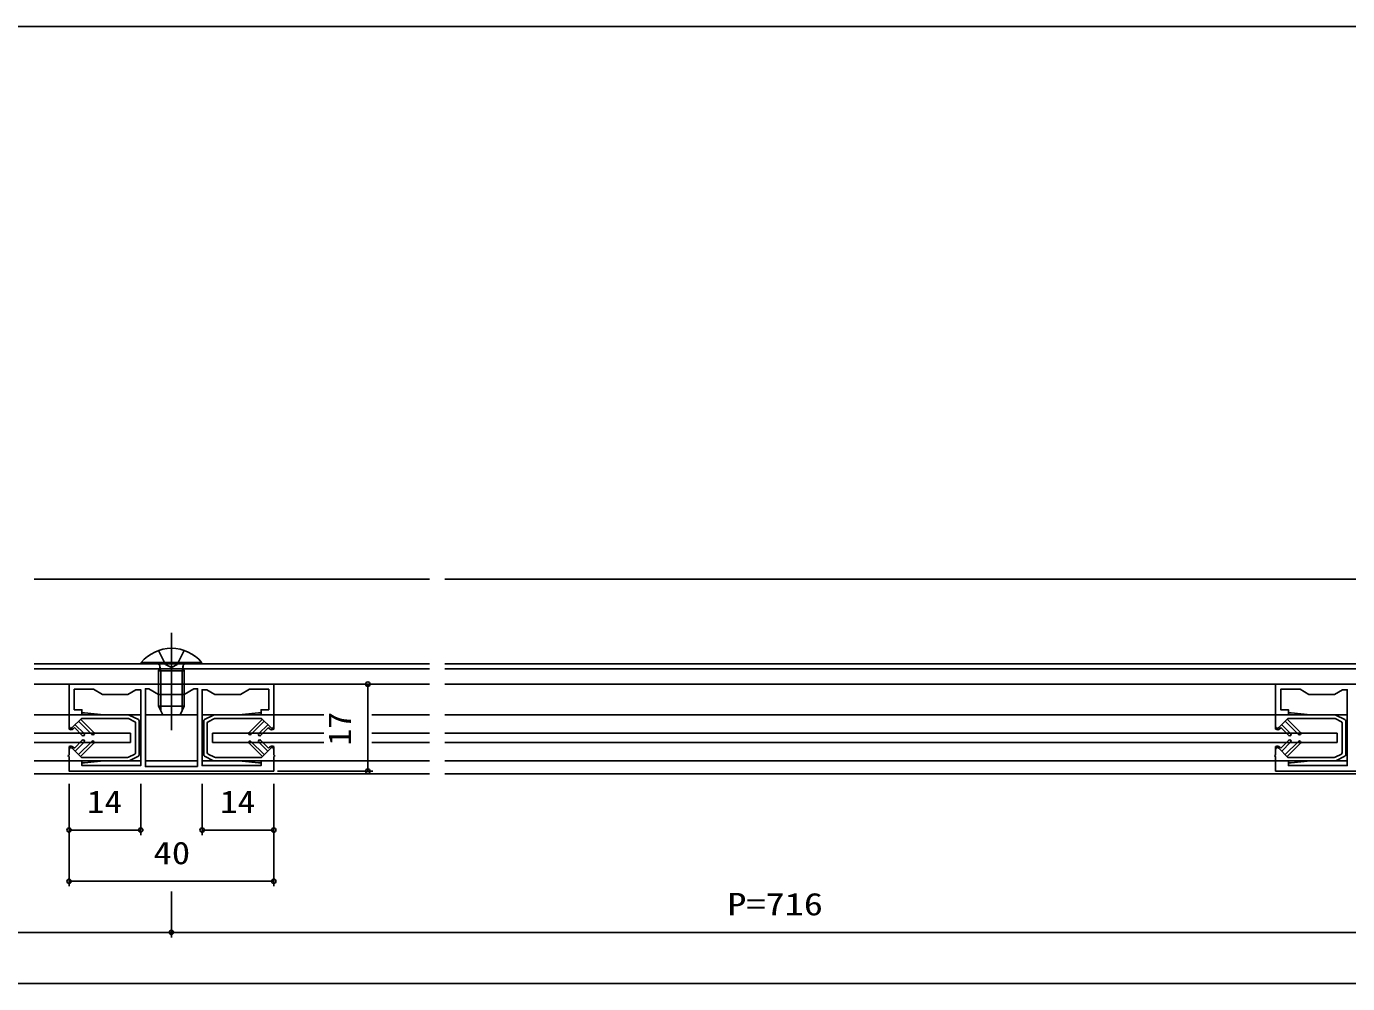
# Model space of a CAD drawing. Units: millimetres, scale not verified. Extents: x -693 to 693, y -1119 to 1122.
# Drawn here: x -264.1 to -5.9, y -382.7 to -195.7 of the extents above; entities that cross this region are included whole.
import ezdxf
from ezdxf.enums import TextEntityAlignment as Align

# ---------------------------------------------------------------- set-up
doc = ezdxf.new("R2010")
doc.units = ezdxf.units.MM
doc.header["$LTSCALE"] = 4
doc.linetypes.add('CHAIN2', pattern=[12, 9, -1, 1, -1])
doc.linetypes.add('DASHED3', pattern=[4, 3, -1])
for name, color, linetype in [('0-2_YKK_12', 2, 'Continuous'), ('0-3_YKK_13', 4, 'Continuous'), ('0-4_YKK_D', 6, 'Continuous'), ('0-6_YKK_11', 7, 'Continuous')]:
    doc.layers.add(name, color=color, linetype=linetype)
doc.styles.add('ＭＳ ゴシック', font='')
doc.styles.get('ＭＳ ゴシック').set_extended_font_data('MS Gothic')

msp = doc.modelspace()

# ---------------------------------------------------------------- linework, layer by layer
at = {"layer": '0-2_YKK_12'}
for p, q in [((-185.352, -303.724), (-262.584, -303.724)), ((205.915, -303.724), (-182.352, -303.724)), ((-262.584, -320.224), (-185.352, -320.224)), ((-262.584, -321.224), (-185.352, -321.224)), ((-182.352, -320.224), (205.915, -320.224)), ((-182.352, -321.224), (205.915, -321.224)), ((-185.352, -324.224), (-262.584, -324.224)), ((53.52, -324.224), (-182.352, -324.224)), ((-241.75, -330.224), (-262.584, -330.224)), ((-230.65, -330.224), (-240.85, -330.224)), ((-205.942, -330.224), (-229.75, -330.224)), ((-185.352, -330.224), (-196.588, -330.224)), ((-6.001, -330.224), (-182.352, -330.224)), ((-241.75, -339.224), (-262.584, -339.224)), ((-230.65, -339.224), (-240.85, -339.224)), ((-185.352, -339.224), (-229.75, -339.224)), ((-6.001, -339.224), (-182.352, -339.224)), ((-185.352, -341.724), (-262.584, -341.724)), ((205.915, -341.724), (-182.352, -341.724))]:
    msp.add_line(p, q, dxfattribs=at)
at = {"layer": '0-3_YKK_13', "linetype": 'CHAIN2'}
msp.add_line((-235.749, -314.224), (-235.749, -333.224), dxfattribs=at)
at = {"layer": '0-3_YKK_13'}
for p, q in [((-241.649, -319.977), (-241.649, -320.224)), ((-241.649, -319.977), (-229.849, -319.977)), ((-229.849, -319.977), (-229.849, -320.224)), ((-229.849, -320.224), (-241.649, -320.224)), ((-255.75, -332.474), (-255.75, -330.224)), ((-248.95, -330.224), (-244.121, -330.224)), ((-242.216, -331.141), (-243.987, -330.256)), ((-229.284, -331.141), (-227.514, -330.256)), ((-222.55, -330.224), (-227.38, -330.224)), ((-215.75, -332.474), (-215.75, -330.224)), ((-20.001, -332.474), (-20.001, -330.224)), ((-13.201, -330.224), (-8.372, -330.224)), ((-6.467, -331.141), (-8.238, -330.256)), ((-255.75, -332.474), (-255.75, -333.022)), ((-253.355, -330.924), (-255.153, -332.722)), ((-254.717, -332.711), (-254.941, -332.934)), ((-254.717, -332.711), (-253.177, -334.251)), ((-254.576, -332.145), (-252.824, -333.898)), ((-253.88, -331.449), (-251.277, -334.051)), ((-253.526, -331.095), (-250.924, -333.698)), ((-253.355, -330.924), (-244.286, -330.924)), ((-242.916, -331.574), (-244.152, -330.956)), ((-242.75, -331.842), (-242.75, -337.606)), ((-242.05, -338.039), (-242.05, -331.41)), ((-229.45, -338.039), (-229.45, -331.41)), ((-228.75, -331.842), (-228.75, -337.606)), ((-228.584, -331.574), (-227.348, -330.956)), ((-218.145, -330.924), (-227.214, -330.924)), ((-217.975, -331.095), (-220.577, -333.698)), ((-217.621, -331.449), (-220.224, -334.051)), ((-216.925, -332.145), (-218.677, -333.898)), ((-216.783, -332.711), (-218.324, -334.251)), ((-218.145, -330.924), (-216.348, -332.722)), ((-216.783, -332.711), (-216.56, -332.934)), ((-215.75, -332.474), (-215.75, -333.022)), ((-20.001, -332.474), (-20.001, -333.022)), ((-17.606, -330.924), (-19.403, -332.722)), ((-18.968, -332.711), (-19.191, -332.934)), ((-18.968, -332.711), (-17.428, -334.251)), ((-18.827, -332.145), (-17.074, -333.898)), ((-18.13, -331.449), (-15.528, -334.051)), ((-17.777, -331.095), (-15.174, -333.698)), ((-17.606, -330.924), (-8.537, -330.924)), ((-7.167, -331.574), (-8.403, -330.956)), ((-7.001, -331.842), (-7.001, -337.606)), ((-6.301, -338.039), (-6.301, -331.41)), ((-243.75, -333.824), (-262.584, -333.824)), ((-254.717, -336.738), (-253.177, -335.198)), ((-254.576, -337.304), (-252.824, -335.551)), ((-253.88, -338), (-251.277, -335.398)), ((-243.75, -335.624), (-243.75, -333.824)), ((-227.749, -333.824), (-205.942, -333.824)), ((-227.749, -335.624), (-227.749, -333.824)), ((-217.621, -338), (-220.224, -335.398)), ((-216.925, -337.304), (-218.677, -335.551)), ((-216.783, -336.738), (-218.324, -335.198)), ((-196.588, -333.824), (-185.352, -333.824)), ((-182.352, -333.824), (-8.001, -333.824)), ((-18.968, -336.738), (-17.428, -335.198)), ((-18.827, -337.304), (-17.074, -335.551)), ((-18.13, -338), (-15.528, -335.398)), ((-8.001, -335.624), (-8.001, -333.824)), ((-243.75, -335.624), (-262.584, -335.624)), ((-255.75, -336.974), (-255.75, -336.427)), ((-255.75, -336.974), (-255.75, -338.074)), ((-253.355, -338.524), (-255.153, -336.727)), ((-254.717, -336.738), (-254.941, -336.515)), ((-253.526, -338.354), (-250.924, -335.751)), ((-242.916, -337.875), (-244.152, -338.493)), ((-228.584, -337.875), (-227.348, -338.493)), ((-227.749, -335.624), (-205.942, -335.624)), ((-217.975, -338.354), (-220.577, -335.751)), ((-218.145, -338.524), (-216.348, -336.727)), ((-216.783, -336.738), (-216.56, -336.515)), ((-215.75, -336.974), (-215.75, -336.427)), ((-215.75, -336.974), (-215.75, -338.074)), ((-196.588, -335.624), (-185.352, -335.624)), ((-182.352, -335.624), (-8.001, -335.624)), ((-20.001, -336.974), (-20.001, -336.427)), ((-20.001, -336.974), (-20.001, -338.074)), ((-17.606, -338.524), (-19.403, -336.727)), ((-18.968, -336.738), (-19.191, -336.515)), ((-17.777, -338.354), (-15.174, -335.751)), ((-7.167, -337.875), (-8.403, -338.493)), ((-255.75, -338.374), (-255.75, -339.224)), ((-255.75, -339.224), (-255.75, -338.374)), ((-253.355, -338.524), (-244.286, -338.524)), ((-248.95, -339.224), (-244.121, -339.224)), ((-242.216, -338.307), (-243.987, -339.193)), ((-229.284, -338.307), (-227.514, -339.193)), ((-222.55, -339.224), (-227.38, -339.224)), ((-218.145, -338.524), (-227.214, -338.524)), ((-215.75, -338.374), (-215.75, -339.224)), ((-215.75, -339.224), (-215.75, -338.374)), ((-20.001, -338.374), (-20.001, -339.224)), ((-20.001, -339.224), (-20.001, -338.374)), ((-17.606, -338.524), (-8.537, -338.524)), ((-13.201, -339.224), (-8.372, -339.224)), ((-6.467, -338.307), (-8.238, -339.193))]:
    msp.add_line(p, q, dxfattribs=at)
at = {"layer": '0-3_YKK_13', "linetype": 'DASHED3'}
for p, q in [((-238.249, -317.642), (-236.894, -320.359)), ((-233.249, -317.642), (-234.604, -320.359)), ((-238.249, -321.624), (-238.033, -321.029)), ((-238.249, -321.624), (-233.249, -321.624)), ((-238.249, -321.624), (-238.249, -328.524)), ((-237.816, -321.624), (-238.01, -320.701)), ((-237.816, -321.624), (-237.816, -329.445)), ((-235.749, -320.968), (-236.894, -320.359)), ((-235.749, -320.968), (-234.604, -320.359)), ((-233.682, -321.624), (-233.489, -320.701)), ((-233.682, -321.624), (-233.682, -329.445)), ((-233.249, -321.624), (-233.466, -321.029)), ((-233.249, -321.624), (-233.249, -328.524)), ((-238.249, -328.524), (-237.449, -330.224)), ((-238.249, -328.524), (-233.249, -328.524)), ((-237.449, -330.224), (-234.049, -330.224)), ((-234.049, -330.224), (-233.249, -328.524))]:
    msp.add_line(p, q, dxfattribs=at)
at = {"layer": '0-3_YKK_13'}
for points in [[(-255.75, -330.224), (-253.25, -330.224), (-253.25, -330.024)], [(-253.05, -329.824), (-252.75, -329.824), (-248.95, -330.224)], [(-218.45, -329.824), (-218.75, -329.824), (-222.55, -330.224)], [(-215.75, -330.224), (-218.25, -330.224), (-218.25, -330.024)], [(-20.001, -330.224), (-17.501, -330.224), (-17.501, -330.024)], [(-17.301, -329.824), (-17.001, -329.824), (-13.201, -330.224)], [(-255.75, -339.224), (-253.25, -339.224), (-253.25, -339.424)], [(-253.05, -339.624), (-252.75, -339.624), (-248.95, -339.224)], [(-218.45, -339.624), (-218.75, -339.624), (-222.55, -339.224)], [(-215.75, -339.224), (-218.25, -339.224), (-218.25, -339.424)], [(-20.001, -339.224), (-17.501, -339.224), (-17.501, -339.424)], [(-17.301, -339.624), (-17.001, -339.624), (-13.201, -339.224)]]:
    msp.add_lwpolyline(points, dxfattribs=at)
for centre, radius, start, end in [((-235.749, -324.924), 7.7, 39.98312, 140.01688), ((-253.05, -330.024), 0.2, 90, 180), ((-244.121, -330.524), 0.3, 63.43495, 90), ((-227.38, -330.524), 0.3, 90, 116.56505), ((-218.45, -330.024), 0.2, 0, 90), ((-17.301, -330.024), 0.2, 90, 180), ((-8.372, -330.524), 0.3, 63.43495, 90), ((-255.4, -332.474), 0.35, 180, 315), ((-255.4, -332.474), 0.65, 237.42103, 315), ((-244.286, -331.224), 0.3, 63.43495, 90), ((-243.05, -331.842), 0.3, 0, 63.43495), ((-242.35, -331.41), 0.3, 0, 63.43495), ((-229.15, -331.41), 0.3, 116.56505, 180), ((-228.45, -331.842), 0.3, 116.56505, 180), ((-227.214, -331.224), 0.3, 90, 116.56505), ((-216.1, -332.474), 0.65, 225, 302.57897), ((-216.1, -332.474), 0.35, 225, 0), ((-19.651, -332.474), 0.35, 180, 315), ((-19.651, -332.474), 0.65, 237.42103, 315), ((-8.537, -331.224), 0.3, 63.43495, 90), ((-7.301, -331.842), 0.3, 0, 63.43495), ((-6.601, -331.41), 0.3, 0, 63.43495), ((-253, -334.074), 0.25, 225, 45), ((-253, -335.374), 0.25, 315, 135), ((-251.1, -333.874), 0.25, 225, 45), ((-251.1, -335.574), 0.25, 315, 135), ((-220.4, -333.874), 0.25, 135, 315), ((-220.4, -335.574), 0.25, 45, 225), ((-218.5, -334.074), 0.25, 135, 315), ((-218.5, -335.374), 0.25, 45, 225), ((-17.251, -334.074), 0.25, 225, 45), ((-17.251, -335.374), 0.25, 315, 135), ((-15.351, -333.874), 0.25, 225, 45), ((-15.351, -335.574), 0.25, 315, 135), ((-255.75, -338.224), 0.15, 90, 270), ((-255.4, -336.974), 0.65, 45, 122.57897), ((-255.4, -336.974), 0.35, 45, 180), ((-243.05, -337.606), 0.3, 296.56505, 0), ((-242.35, -338.039), 0.3, 296.56505, 0), ((-229.15, -338.039), 0.3, 180, 243.43495), ((-228.45, -337.606), 0.3, 180, 243.43495), ((-216.1, -336.974), 0.65, 57.42103, 135), ((-216.1, -336.974), 0.35, 0, 135), ((-215.75, -338.224), 0.15, 270, 90), ((-20.001, -338.224), 0.15, 90, 270), ((-19.651, -336.974), 0.65, 45, 122.57897), ((-19.651, -336.974), 0.35, 45, 180), ((-7.301, -337.606), 0.3, 296.56505, 0), ((-6.601, -338.039), 0.3, 296.56505, 0), ((-253.05, -339.424), 0.2, 180, 270), ((-244.286, -338.224), 0.3, 270, 296.56505), ((-244.121, -338.924), 0.3, 270, 296.56505), ((-227.38, -338.924), 0.3, 243.43495, 270), ((-227.214, -338.224), 0.3, 243.43495, 270), ((-218.45, -339.424), 0.2, 270, 0), ((-17.301, -339.424), 0.2, 180, 270), ((-8.537, -338.224), 0.3, 270, 296.56505), ((-8.372, -338.924), 0.3, 270, 296.56505)]:
    msp.add_arc(centre, radius, start, end, dxfattribs=at)
at = {"layer": '0-3_YKK_13', "linetype": 'DASHED3'}
for centre, start, end in [((-238.597, -320.824), 340.03043, 90), ((-232.902, -320.824), 90, 199.96957)]:
    msp.add_arc(centre, 0.6, start, end, dxfattribs=at)
at = {"layer": '0-4_YKK_D'}
for p, q in [((-383.499, -195.724), (383.499, -195.724)), ((-215.05, -324.224), (-196.378, -324.224)), ((-197.378, -341.224), (-197.378, -324.224)), ((-215.05, -341.224), (-196.378, -341.224)), ((-255.75, -343.724), (-255.75, -353.724)), ((-255.75, -343.724), (-255.75, -363.724)), ((-241.75, -343.724), (-241.75, -353.724)), ((-229.75, -343.724), (-229.75, -353.724)), ((-215.75, -343.724), (-215.75, -363.724)), ((-215.75, -343.724), (-215.75, -353.724)), ((-255.75, -352.724), (-241.75, -352.724)), ((-229.75, -352.724), (-215.75, -352.724)), ((-255.75, -362.724), (-215.75, -362.724)), ((-235.749, -364.73), (-235.749, -373.724)), ((-235.749, -364.737), (-235.749, -373.717)), ((-471.499, -372.724), (-235.749, -372.724)), ((-235.749, -372.717), (0, -372.717)), ((471.499, -382.724), (-471.499, -382.724))]:
    msp.add_line(p, q, dxfattribs=at)
for centre in [(-197.378, -324.224), (-197.378, -341.224), (-255.75, -352.724), (-241.75, -352.724), (-229.75, -352.724), (-215.75, -352.724), (-255.75, -362.724), (-215.75, -362.724), (-235.749, -372.717), (-235.749, -372.724)]:
    msp.add_circle(centre, 0.425, dxfattribs=at)
at = {"layer": '0-6_YKK_11'}
msp.add_line((-230.65, -340.324), (-230.65, -325.124), dxfattribs=at)
for points in [[(-215.75, -324.224), (-255.75, -324.224), (-255.75, -330.224), (-253.25, -330.224), (-253.25, -329.224), (-254.75, -329.224), (-254.75, -325.224), (-250.982, -325.224), (-249.25, -326.224), (-244.25, -326.224), (-242.691, -325.324), (-241.75, -325.324), (-241.75, -340.124), (-253.25, -340.124), (-253.25, -339.224), (-255.75, -339.224), (-255.75, -341.224), (-215.75, -341.224), (-215.75, -339.224), (-218.25, -339.224), (-218.25, -340.124), (-229.75, -340.124), (-229.75, -325.324), (-228.809, -325.324), (-227.25, -326.224), (-222.25, -326.224), (-220.518, -325.224), (-216.75, -325.224), (-216.75, -329.224), (-218.25, -329.224), (-218.25, -330.224), (-215.75, -330.224)], [(-230.65, -340.324), (-230.65, -325.124), (-231.345, -325.124), (-233.25, -326.224), (-238.25, -326.224), (-240.156, -325.124), (-240.85, -325.124), (-240.85, -340.324)]]:
    msp.add_lwpolyline(points, close=True, dxfattribs=at)
msp.add_lwpolyline([(19.999, -324.224), (-20.001, -324.224), (-20.001, -330.224), (-17.501, -330.224), (-17.501, -329.224), (-19.001, -329.224), (-19.001, -325.224), (-15.233, -325.224), (-13.501, -326.224), (-8.501, -326.224), (-6.942, -325.324), (-6.001, -325.324), (-6.001, -340.124), (-17.501, -340.124), (-17.501, -339.224), (-20.001, -339.224), (-20.001, -341.224), (19.999, -341.224)], dxfattribs=at)

# ---------------------------------------------------------------- texts
at = {"layer": '0-4_YKK_D', "style": 'ＭＳ ゴシック', "width": 1.1}
msp.add_text('17', height=4.399, rotation=90, dxfattribs=at).set_placement((-199.378, -336.244), align=Align.BOTTOM_LEFT)
at = {"layer": '0-4_YKK_D', "style": 'ＭＳ ゴシック'}
for s, width, p in [('14', 1.15, (-252.27, -350.724)), ('14', 1.15, (-226.27, -350.724)), ('40', 1.2, (-239.27, -360.724)), ('P=716', 1.25, (-127.155, -370.717))]:
    msp.add_text(s, height=4.399, dxfattribs=dict(at, width=width)).set_placement(p, align=Align.BOTTOM_LEFT)

doc.saveas('drawing.dxf')
